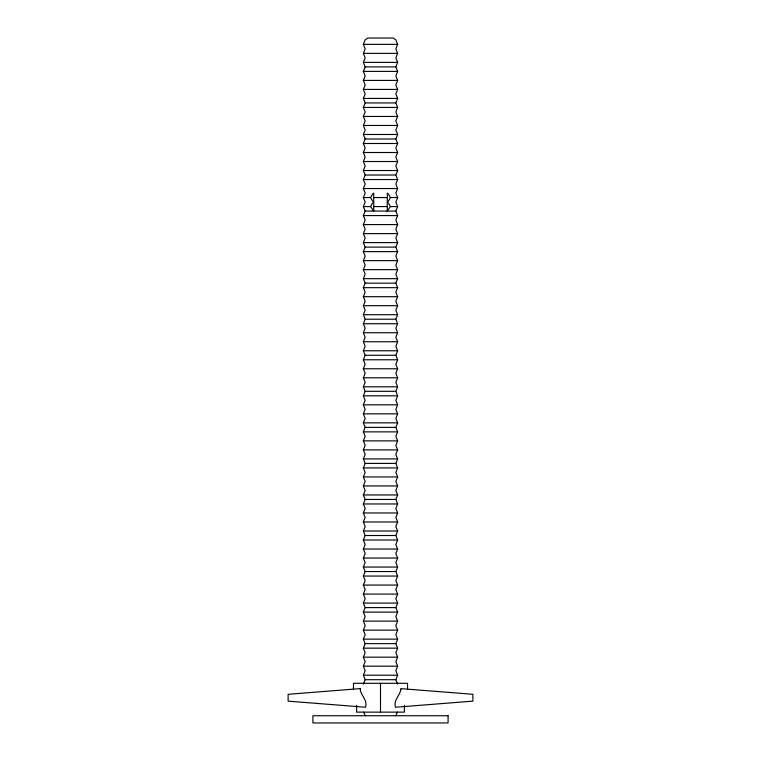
<?xml version="1.0" encoding="UTF-8"?>
<svg xmlns="http://www.w3.org/2000/svg" width="761" height="761" viewBox="0 0 761 761"><rect width="100%" height="100%" fill="white"/><g stroke="black" fill="none" stroke-linecap="round" stroke-linejoin="round"><path stroke-width="1.14" d="M363.339 684.196L365.175 679.697L363.339 675.188L365.175 670.679L363.339 666.179L365.175 661.67L363.339 657.162L365.175 652.662L363.339 648.153L365.175 643.644L363.339 639.135L365.175 634.636L363.339 630.127L365.175 625.618L363.339 621.119L365.175 616.61L363.339 612.101L365.175 607.601L363.339 603.092L365.175 598.584L363.339 594.084L365.175 589.575L363.339 585.066L365.175 580.567L363.339 576.058L365.175 571.549L363.339 567.05L365.175 562.541L363.339 558.032L365.175 553.523L363.339 549.023L365.175 544.515L363.339 540.006L365.175 535.506L363.339 530.997L365.175 526.488L363.339 521.989L365.175 517.48L363.339 512.971L365.175 508.472L363.339 503.963L365.175 499.454L363.339 494.954L365.175 490.445L363.339 485.937L365.175 481.437L363.339 476.928L365.175 472.419L363.339 467.91L365.175 463.411L363.339 458.902L365.175 454.393L363.339 449.894L365.175 445.385L363.339 440.876L365.175 436.376L363.339 431.868L365.175 427.359L363.339 422.859L365.175 418.35L363.339 413.841L365.175 409.342L363.339 404.833L365.175 400.324L363.339 395.825L365.175 391.316L363.339 386.807L365.175 382.298L363.339 377.798L365.175 373.29L363.339 368.781L365.175 364.281L363.339 359.772L365.175 355.263L363.339 350.764L365.175 346.255L363.339 341.746L365.175 337.247L363.339 332.738L365.175 328.229L363.339 323.729L365.175 319.22L363.339 314.712L365.175 310.212L363.339 305.703L365.175 301.194L363.339 296.685L365.175 292.186L363.339 287.677L365.175 283.168L363.339 278.669L365.175 274.16L363.339 269.651L365.175 265.151L363.339 260.642L365.175 256.134L363.339 251.634L365.175 247.125L363.339 242.616L365.175 238.117L363.339 233.608L365.175 229.099L363.339 224.6L365.175 220.091L363.339 215.582L365.175 211.073L363.339 206.573L365.175 202.065L363.339 197.556L365.175 193.056L363.339 188.547L365.175 184.038L363.339 179.539L365.175 175.03L363.339 170.521L365.175 166.022L363.339 161.513L365.175 157.004L363.339 152.504L365.175 147.995L363.339 143.487L365.175 138.987L363.339 134.478L365.175 129.969L363.339 125.46L365.175 120.961L363.339 116.452L365.175 111.943L363.339 107.444L365.175 102.935L363.339 98.426L365.175 93.926L363.339 89.418L365.175 84.909L363.339 80.409L365.175 75.9L363.339 71.391L365.175 66.892L363.339 62.383L365.175 57.874L363.339 53.375L365.175 48.866L363.339 44.357L365.175 39.848L367.886 38.05L393.114 38.05L395.825 39.848L397.661 44.357L395.825 48.866L397.661 53.375L395.825 57.874L397.661 62.383L395.825 66.892L397.661 71.391L395.825 75.9L397.661 80.409L395.825 84.909L397.661 89.418L395.825 93.926L397.661 98.426L395.825 102.935L397.661 107.444L395.825 111.943L397.661 116.452L395.825 120.961L397.661 125.46L395.825 129.969L397.661 134.478L395.825 138.987L397.661 143.487L395.825 147.995L397.661 152.504L395.825 157.004L397.661 161.513L395.825 166.022L397.661 170.521L395.825 175.03L397.661 179.539L395.825 184.038L397.661 188.547L395.825 193.056L397.661 197.556L395.825 202.065L397.661 206.573L395.825 211.073L397.661 215.582L395.825 220.091L397.661 224.6L395.825 229.099L397.661 233.608L395.825 238.117L397.661 242.616L395.825 247.125L397.661 251.634L395.825 256.134L397.661 260.642L395.825 265.151L397.661 269.651L395.825 274.16L397.661 278.669L395.825 283.168L397.661 287.677L395.825 292.186L397.661 296.685L395.825 301.194L397.661 305.703L395.825 310.212L397.661 314.712L395.825 319.22L397.661 323.729L395.825 328.229L397.661 332.738L395.825 337.247L397.661 341.746L395.825 346.255L397.661 350.764L395.825 355.263L397.661 359.772L395.825 364.281L397.661 368.781L395.825 373.29L397.661 377.798L395.825 382.298L397.661 386.807L395.825 391.316L397.661 395.825L395.825 400.324L397.661 404.833L395.825 409.342L397.661 413.841L395.825 418.35L397.661 422.859L395.825 427.359L397.661 431.868L395.825 436.376L397.661 440.876L395.825 445.385L397.661 449.894L395.825 454.393L397.661 458.902L395.825 463.411L397.661 467.91L395.825 472.419L397.661 476.928L395.825 481.437L397.661 485.937L395.825 490.445L397.661 494.954L395.825 499.454L397.661 503.963L395.825 508.472L397.661 512.971L395.825 517.48L397.661 521.989L395.825 526.488L397.661 530.997L395.825 535.506L397.661 540.006L395.825 544.515L397.661 549.023L395.825 553.523L397.661 558.032L395.825 562.541L397.661 567.05L395.825 571.549L397.661 576.058L395.825 580.567L397.661 585.066L395.825 589.575L397.661 594.084L395.825 598.584L397.661 603.092L395.825 607.601L397.661 612.101L395.825 616.61L397.661 621.119L395.825 625.618L397.661 630.127L395.825 634.636L397.661 639.135L395.825 643.644L397.661 648.153L395.825 652.662L397.661 657.162L395.825 661.67L397.661 666.179L395.825 670.679L397.661 675.188L395.825 679.697L397.661 684.196M395.825 715.74L397.29 712.134M372.7 201.37L370.578 197.556L372.7 193.741M373.737 193.056L373.737 211.073L370.578 206.573L372.7 202.749M388.3 201.37L390.422 197.556L388.3 193.741M388.3 202.749L390.422 206.573L387.263 211.073L387.263 193.056M363.339 44.357L397.661 44.357M363.339 53.375L397.661 53.375M363.339 62.383L397.661 62.383M365.175 66.892L395.825 66.892M363.339 71.391L397.661 71.391M363.339 80.409L397.661 80.409M363.339 89.418L397.661 89.418M363.339 98.426L397.661 98.426M365.175 102.935L395.825 102.935M363.339 107.444L397.661 107.444M363.339 116.452L397.661 116.452M363.339 125.46L397.661 125.46M363.339 134.478L397.661 134.478M365.175 138.987L395.825 138.987M363.339 143.487L397.661 143.487M363.339 152.504L397.661 152.504M363.339 161.513L397.661 161.513M363.339 170.521L397.661 170.521M365.175 175.03L395.825 175.03M363.339 179.539L397.661 179.539M363.339 188.547L397.661 188.547M363.339 197.556L370.578 197.556M373.737 197.556L387.263 197.556M390.422 197.556L397.661 197.556M363.339 206.573L370.578 206.573M373.737 206.573L387.263 206.573M390.422 206.573L397.661 206.573M365.175 211.073L395.825 211.073M363.339 215.582L397.661 215.582M363.339 224.6L397.661 224.6M363.339 233.608L397.661 233.608M363.339 242.616L397.661 242.616M365.175 247.125L395.825 247.125M363.339 251.634L397.661 251.634M363.339 260.642L397.661 260.642M363.339 269.651L397.661 269.651M363.339 278.669L397.661 278.669M365.175 283.168L395.825 283.168M363.339 287.677L397.661 287.677M363.339 296.685L397.661 296.685M363.339 305.703L397.661 305.703M363.339 314.712L397.661 314.712M365.175 319.22L395.825 319.22M363.339 323.729L397.661 323.729M363.339 332.738L397.661 332.738M363.339 341.746L397.661 341.746M363.339 350.764L397.661 350.764M365.175 355.263L395.825 355.263M363.339 359.772L397.661 359.772M363.339 368.781L397.661 368.781M363.339 377.798L397.661 377.798M363.339 386.807L397.661 386.807M365.175 391.316L395.825 391.316M363.339 395.825L397.661 395.825M363.339 404.833L397.661 404.833M363.339 413.841L397.661 413.841M363.339 422.859L397.661 422.859M365.175 427.359L395.825 427.359M363.339 431.868L397.661 431.868M363.339 440.876L397.661 440.876M363.339 449.894L397.661 449.894M363.339 458.902L397.661 458.902M365.175 463.411L395.825 463.411M363.339 467.91L397.661 467.91M363.339 476.928L397.661 476.928M363.339 485.937L397.661 485.937M363.339 494.954L397.661 494.954M365.175 499.454L395.825 499.454M363.339 503.963L397.661 503.963M363.339 512.971L397.661 512.971M363.339 521.989L397.661 521.989M363.339 530.997L397.661 530.997M365.175 535.506L395.825 535.506M363.339 540.006L397.661 540.006M363.339 549.023L397.661 549.023M363.339 558.032L397.661 558.032M363.339 567.05L397.661 567.05M365.175 571.549L395.825 571.549M363.339 576.058L397.661 576.058M363.339 585.066L397.661 585.066M363.339 594.084L397.661 594.084M363.339 603.092L397.661 603.092M365.175 607.601L395.825 607.601M363.339 612.101L397.661 612.101M363.339 621.119L397.661 621.119M363.339 630.127L397.661 630.127M363.339 639.135L397.661 639.135M365.175 643.644L395.825 643.644M363.339 648.153L397.661 648.153M363.339 657.162L397.661 657.162M363.339 666.179L397.661 666.179M363.339 675.188L397.661 675.188M365.175 679.697L395.825 679.697M363.71 712.134L365.175 715.74M407.535 689.609L407.535 683.302L353.465 683.302L353.465 689.609M404.386 705.38L404.386 712.134L356.614 712.134L356.614 705.38M380.5 683.302L380.5 712.134M400.781 689.609C399.82 695.982 393.199 700.177 395.52 707.245L472.876 701.138L472.876 694.298L400.781 688.61L400.781 689.609M360.219 688.61L288.124 694.298L288.124 701.138L365.48 707.245C368.048 699.835 360.238 695.487 360.219 688.61M448.086 715.74L312.914 715.74L312.914 722.95L448.086 722.95L448.086 715.74"/></g></svg>
